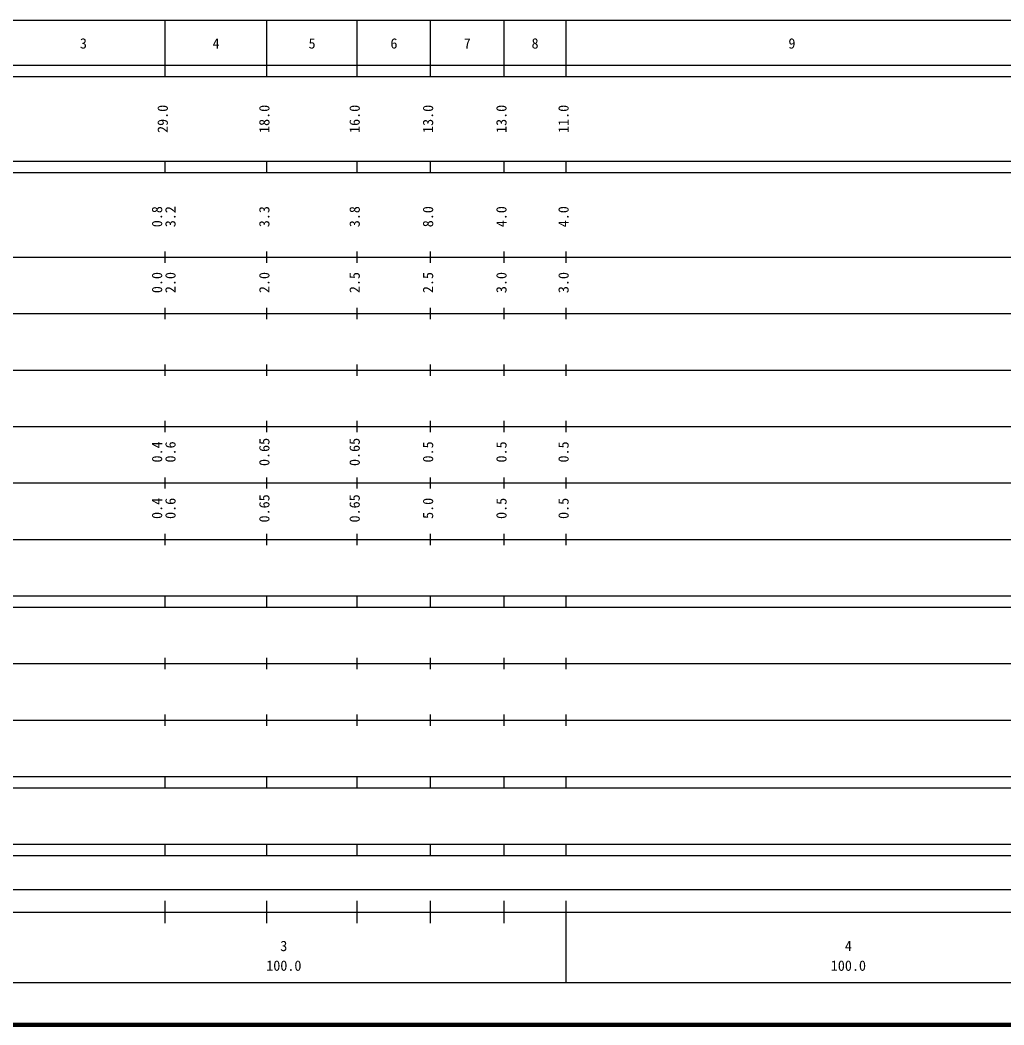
# Model space of a CAD drawing. Units: millimetres on the paper, enlarged 1000 times. Extents: x 40000 to 680000, y 20000 to 380000.
# Drawn here: x 271282 to 445547, y 20000 to 198000 of the extents above; entities that cross this region are included whole.
import ezdxf
from ezdxf.enums import TextEntityAlignment as Align

# ---------------------------------------------------------------- set-up
doc = ezdxf.new("R2010")
doc.units = ezdxf.units.MM
doc.header["$LTSCALE"] = 1000
doc.layers.add('M-TTL', color=2, linetype='Continuous', lineweight=140)
doc.layers.add('M-TTL-BAND', color=7, linetype='Continuous', lineweight=25)
doc.styles.add('ＭＳ ゴシック', font='')
doc.styles.get('ＭＳ ゴシック').set_extended_font_data('MS Gothic')

msp = doc.modelspace()

# ---------------------------------------------------------------- linework, layer by layer
at = {"layer": 'M-TTL'}
msp.add_line((40000, 20000), (680000, 20000), dxfattribs=at)
at = {"layer": 'M-TTL-BAND'}
for p, q in [((68000, 198000), (579000, 198000)), ((297000, 188000), (297000, 198000)), ((315000, 188000), (315000, 198000)), ((331000, 188000), (331000, 198000)), ((344000, 188000), (344000, 198000)), ((357000, 188000), (357000, 198000)), ((368000, 188000), (368000, 198000)), ((40000, 190000), (579000, 190000)), ((40000, 188000), (579000, 188000)), ((40000, 173000), (579000, 173000)), ((297000, 171000), (297000, 173000)), ((315000, 171000), (315000, 173000)), ((331000, 171000), (331000, 173000)), ((344000, 171000), (344000, 173000)), ((357000, 171000), (357000, 173000)), ((368000, 171000), (368000, 173000)), ((40000, 171000), (579000, 171000)), ((297000, 155000), (297000, 157000)), ((315000, 155000), (315000, 157000)), ((331000, 155000), (331000, 157000)), ((344000, 155000), (344000, 157000)), ((357000, 155000), (357000, 157000)), ((368000, 155000), (368000, 157000)), ((40000, 156000), (579000, 156000)), ((46000, 146000), (579000, 146000)), ((297000, 145000), (297000, 147000)), ((315000, 145000), (315000, 147000)), ((331000, 145000), (331000, 147000)), ((344000, 145000), (344000, 147000)), ((357000, 145000), (357000, 147000)), ((368000, 145000), (368000, 147000)), ((52000, 136000), (579000, 136000)), ((297000, 135000), (297000, 137000)), ((315000, 135000), (315000, 137000)), ((331000, 135000), (331000, 137000)), ((344000, 135000), (344000, 137000)), ((357000, 135000), (357000, 137000)), ((368000, 135000), (368000, 137000)), ((297000, 125000), (297000, 127000)), ((315000, 125000), (315000, 127000)), ((331000, 125000), (331000, 127000)), ((344000, 125000), (344000, 127000)), ((357000, 125000), (357000, 127000)), ((368000, 125000), (368000, 127000)), ((46000, 126000), (579000, 126000)), ((52000, 116000), (579000, 116000)), ((297000, 115000), (297000, 117000)), ((315000, 115000), (315000, 117000)), ((331000, 115000), (331000, 117000)), ((344000, 115000), (344000, 117000)), ((357000, 115000), (357000, 117000)), ((368000, 115000), (368000, 117000)), ((297000, 105000), (297000, 107000)), ((315000, 105000), (315000, 107000)), ((331000, 105000), (331000, 107000)), ((344000, 105000), (344000, 107000)), ((357000, 105000), (357000, 107000)), ((368000, 105000), (368000, 107000)), ((46000, 106000), (579000, 106000)), ((40000, 96000), (579000, 96000)), ((297000, 94000), (297000, 96000)), ((315000, 94000), (315000, 96000)), ((331000, 94000), (331000, 96000)), ((344000, 94000), (344000, 96000)), ((357000, 94000), (357000, 96000)), ((368000, 94000), (368000, 96000)), ((40000, 94000), (579000, 94000)), ((49000, 84000), (579000, 84000)), ((297000, 83000), (297000, 85000)), ((315000, 83000), (315000, 85000)), ((331000, 83000), (331000, 85000)), ((344000, 83000), (344000, 85000)), ((357000, 83000), (357000, 85000)), ((368000, 83000), (368000, 85000)), ((297000, 73000), (297000, 75000)), ((315000, 73000), (315000, 75000)), ((331000, 73000), (331000, 75000)), ((344000, 73000), (344000, 75000)), ((357000, 73000), (357000, 75000)), ((368000, 73000), (368000, 75000)), ((40000, 74000), (579000, 74000)), ((40000, 64000), (579000, 64000)), ((297000, 62000), (297000, 64000)), ((315000, 62000), (315000, 64000)), ((331000, 62000), (331000, 64000)), ((344000, 62000), (344000, 64000)), ((357000, 62000), (357000, 64000)), ((368000, 62000), (368000, 64000)), ((40000, 62000), (579000, 62000)), ((40000, 52000), (579000, 52000)), ((297000, 50000), (297000, 52000)), ((315000, 50000), (315000, 52000)), ((331000, 50000), (331000, 52000)), ((344000, 50000), (344000, 52000)), ((357000, 50000), (357000, 52000)), ((368000, 50000), (368000, 52000)), ((40000, 50000), (579000, 50000)), ((69500, 44000), (566500, 44000)), ((297000, 38000), (297000, 42000)), ((315000, 38000), (315000, 42000)), ((331000, 38000), (331000, 42000)), ((344000, 38000), (344000, 42000)), ((357000, 38000), (357000, 42000)), ((368000, 27500), (368000, 42000)), ((40000, 40000), (579000, 40000)), ((68000, 27500), (579000, 27500))]:
    msp.add_line(p, q, dxfattribs=at)

# ---------------------------------------------------------------- texts
at = {"layer": 'M-TTL-BAND', "style": 'ＭＳ ゴシック'}
for s, p in [('3', (282500, 192405)), ('4', (306000, 192405)), ('5', (323000, 192405)), ('6', (337500, 192405)), ('7', (350500, 192405)), ('8', (362500, 192405)), ('9', (408000, 192405)), ('3', (318000, 32523)), ('4', (418000, 32523)), ('100.0', (318000, 29033)), ('100.0', (418000, 29033))]:
    msp.add_text(s, height=1833, dxfattribs=at).set_placement(p, align=Align.BOTTOM_CENTER)
for s, p in [('29.0', (298000, 180500)), ('18.0', (316000, 180500)), ('16.0', (332000, 180500)), ('13.0', (345000, 180500)), ('13.0', (358000, 180500)), ('11.0', (369000, 180500)), ('0.8', (297000, 163174)), ('3.2', (299370, 163174)), ('3.3', (316000, 163174)), ('3.8', (332000, 163174)), ('8.0', (345000, 163174)), ('4.0', (358000, 163174)), ('4.0', (369000, 163174)), ('0.0', (297000, 151500)), ('2.0', (299370, 151500)), ('2.0', (316000, 151500)), ('2.5', (332000, 151500)), ('2.5', (345000, 151500)), ('3.0', (358000, 151500)), ('3.0', (369000, 151500)), ('0.4', (297000, 121500)), ('0.6', (299370, 121500)), ('0.65', (316000, 121500)), ('0.65', (332000, 121500)), ('0.5', (345000, 121500)), ('0.5', (358000, 121500)), ('0.5', (369000, 121500)), ('0.4', (297000, 111500)), ('0.6', (299370, 111500)), ('0.65', (316000, 111500)), ('0.65', (332000, 111500)), ('5.0', (345000, 111500)), ('0.5', (358000, 111500)), ('0.5', (369000, 111500))]:
    msp.add_text(s, height=1833, rotation=90, dxfattribs=at).set_placement(p, align=Align.BOTTOM_CENTER)

doc.saveas('drawing.dxf')
